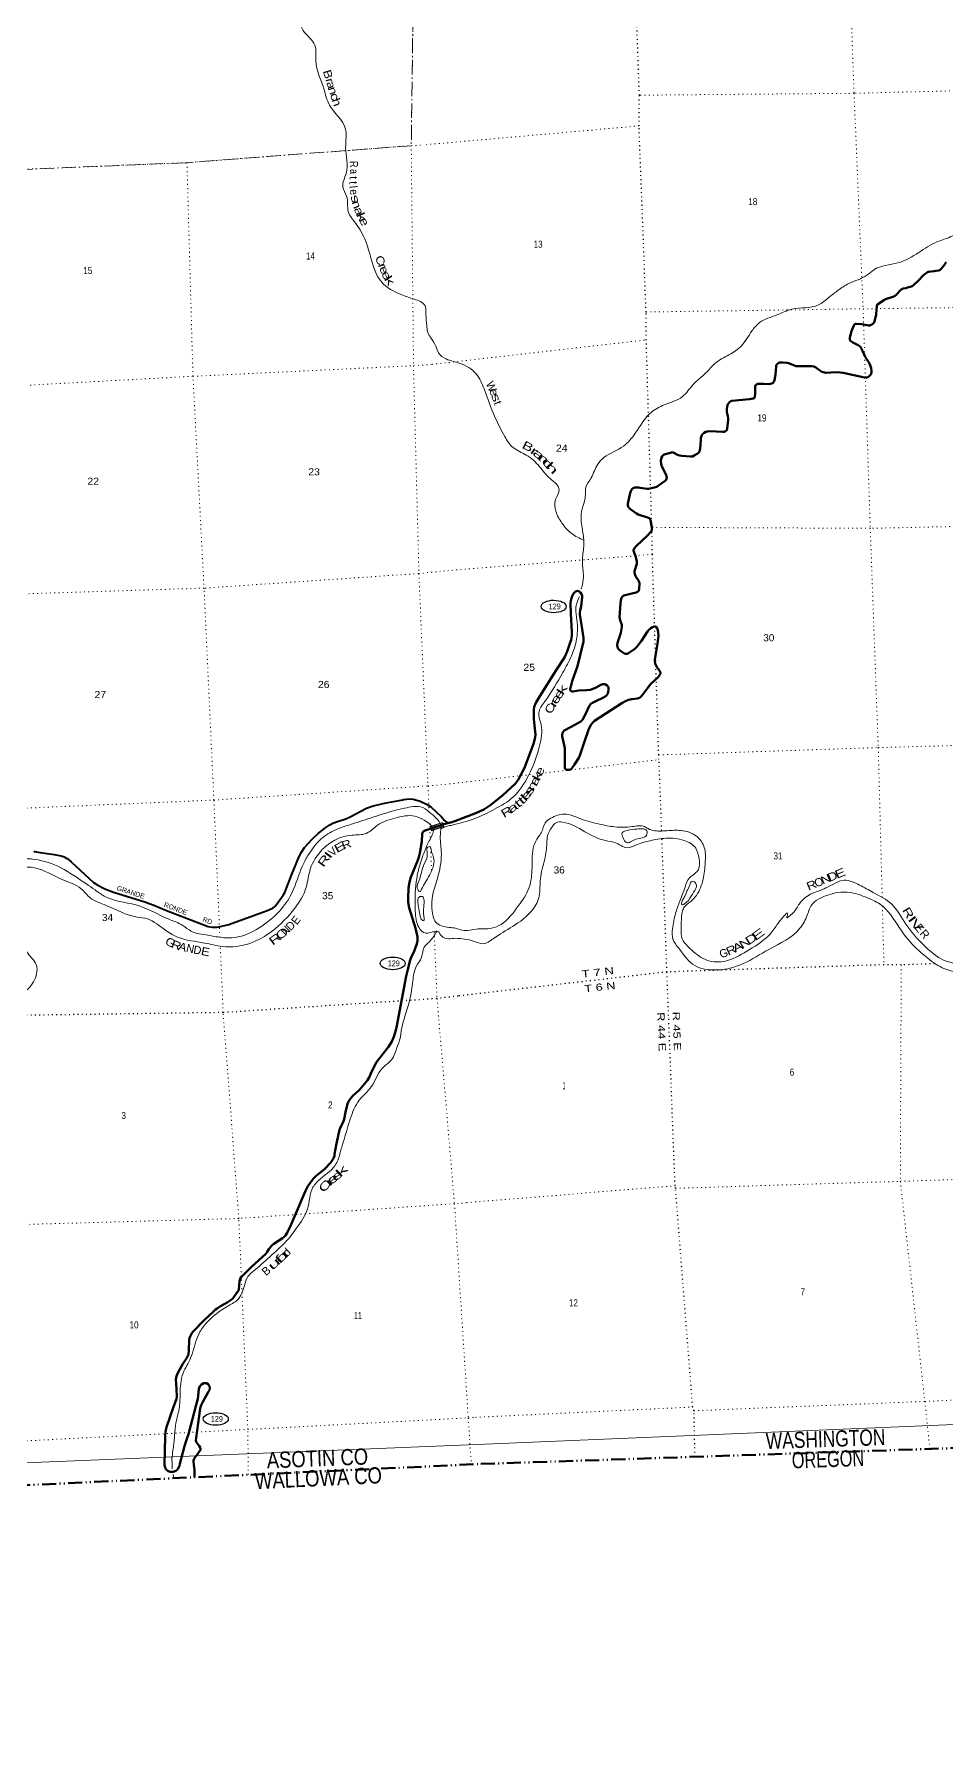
# Model space of a CAD drawing. Header units: feet. Extents: x 757852 to 1040949, y -536576 to -344549.
# Drawn here: x 943844 to 966332, y -536576 to -494683 of the extents above; entities that cross this region are included whole.
import ezdxf
from ezdxf.enums import TextEntityAlignment as Align

# ---------------------------------------------------------------- set-up
doc = ezdxf.new("R2010")
doc.units = ezdxf.units.FT
doc.header["$LTSCALE"] = 70
for name, pattern in [('DASH_DOUBLE_DOT', [9.2, 5, -1.2, 0.3, -1.2, 0.3, -1.2]), ('DOT_DASHED', [7.7, 5, -1.2, 0.3, -1.2]), ('DOTTED', [1.5, 0.3, -1.2])]:
    doc.linetypes.add(name, pattern=pattern)
for name, color, linetype, lineweight in [('10', 7, 'DASH_DOUBLE_DOT', 70), ('17', 7, 'Continuous', 25), ('23', 7, 'Continuous', 70), ('26', 7, 'Continuous', 40), ('39', 7, 'Continuous', 13), ('4', 7, 'Continuous', 13), ('44', 7, 'DOT_DASHED', 13), ('59', 7, 'Continuous', 13), ('6', 7, 'DOTTED', 25), ('7', 7, 'DOTTED', 13)]:
    doc.layers.add(name, color=color, linetype=linetype, lineweight=lineweight)
for name, color, linetype in [('12', 7, 'Continuous'), ('27', 7, 'Continuous'), ('41', 7, 'Continuous')]:
    doc.layers.add(name, color=color, linetype=linetype)

msp = doc.modelspace()

# ---------------------------------------------------------------- linework, layer by layer
at = {"layer": '10'}
msp.add_line((954858.3, -529962.75), (986612.86, -528899.24), dxfattribs=at)
msp.add_lwpolyline([(927663.78, -531640.9), (933749.5, -530945.82), (954858.3, -529962.75)], dxfattribs=at)
at = {"layer": '17'}
for centre in [(956658.23, -508807.22), (952689.42, -517613.09), (948326.98, -528852.05)]:
    msp.add_ellipse(centre, major_axis=(309.24, -1), ratio=0.500121, dxfattribs=at)
at = {"layer": '23'}
for points in [[(966332.49, -500315.07), (966316.46, -500339.87), (966288.42, -500383.8), (966214.41, -500474.06), (966185.26, -500501.78), (966172.87, -500509.8), (966154.52, -500516.82), (966083.22, -500529.49), (966040.94, -500538.24), (965903.09, -500555.49), (965875.5, -500562.31), (965839.05, -500581.28), (965788.98, -500621.6), (965645.81, -500777.02), (965532.2, -500878.11), (965495.61, -500902.57), (965447.65, -500921.86), (965383.51, -500939.37), (965342.19, -500950.62)], [(965342.19, -500950.62), (965278.56, -500965.62), (965245.4, -500976.19), (965235.44, -500979.67), (965216.25, -500992.23), (965198.38, -501010.84), (965123.38, -501105.93), (965107.64, -501120.59), (965088.69, -501133.72), (965068.29, -501146.85), (965047.88, -501157.79), (964999.46, -501178.39), (964865.3, -501218.69), (964840.66, -501227.96), (964813.55, -501240.57), (964651.39, -501345.23), (964640.45, -501353.98), (964632.63, -501363.5), (964625.88, -501393.36), (964612.46, -501597.04), (964609.48, -501624.19), (964604.38, -501648.99), (964557.08, -501797.65), (964548.63, -501813.46), (964536.6, -501828.4), (964505.26, -501851.01), (964469.54, -501869.24), (964450.96, -501872.53), (964433.23, -501872.12), (964257.69, -501841.96), (964122.97, -501832.49), (964099.28, -501835.71), (964084.71, -501843.73), (964071.59, -501855.4), (964058.14, -501872.84), (963998.71, -502013.36), (963958.07, -502175.33), (963958.62, -502217.87), (963964.45, -502236.83), (963980.48, -502254.34), (964008.18, -502279.13), (964036.41, -502297.12), (964165.62, -502362.27), (964218.27, -502395.32), (964235.59, -502419.16), (964251.62, -502452.71), (964274.95, -502503.76), (964341.31, -502652.09), (964440.51, -502797.25), (964465.18, -502857.48), (964484.13, -502926.03), (964491.25, -502992.25), (964492.88, -503025.22), (964484.13, -503067.52), (964475.38, -503085.02), (964449.14, -503115.65), (964427.28, -503136.08), (964402.5, -503152.12), (964371.88, -503159.41), (964354.39, -503159.41), (964320.3, -503156.64), (963795.01, -503046.04), (963716.63, -503034.7), (963623.95, -503029.78), (963363.55, -503040.65)], [(962751.58, -502877.35), (962637.93, -502878.65), (962450.94, -502806.72), (962414.87, -502798.4), (962305.54, -502785.27), (962261.65, -502785.06), (962232.65, -502788.19), (962212.24, -502796.94), (962178.71, -502820.28), (962155.39, -502843.62), (962145.18, -502862.58), (962140.69, -502885.53), (962125.31, -503082.77), (962101.45, -503222.86), (962087.27, -503262.72), (962067.93, -503289.96), (962035.85, -503307.46), (961999.41, -503317.67), (961966.89, -503321.01), (961828.85, -503315.1)], [(963363.55, -503040.65), (963336.16, -503037.62), (963304.09, -503030.32), (963272.02, -503020.11), (963243.97, -503004.57), (963118.96, -502915.09), (963073.6, -502889.92), (963016.92, -502880.08), (962904.61, -502875.6), (962751.58, -502877.35)], [(961828.85, -503315.1), (961731.85, -503310.94), (961691.1, -503316.95), (961659.03, -503330.08), (961637.16, -503347.58), (961625.69, -503374.77), (961629.91, -503499.08), (961626.96, -503541.58), (961615.29, -503636.39), (961603.42, -503664.59), (961589.06, -503675.77), (961570.1, -503680.15), (961489.96, -503690.53), (961054.12, -503733.46), (961023.46, -503744.32), (960991.39, -503766.2), (960962.23, -503805.59), (960945.45, -503841.53), (960933.08, -503881.44), (960928.71, -503928.11), (960926.78, -504000.75), (960935.99, -504046.26), (960954.94, -504110.44), (960960.27, -504160.2), (960957.75, -504204.44), (960937.04, -504421.94), (960924.33, -504456.13), (960895.18, -504480.93), (960864.57, -504496.98), (960823.41, -504502.08), (960672.29, -504491.83)], [(960672.29, -504491.83), (960527.86, -504482.03), (960446.2, -504488.22), (960409.76, -504498.43), (960372.67, -504519.43), (960335.41, -504548.03), (960307.72, -504581.57), (960291.68, -504618.04), (960283.18, -504660.98), (960275.68, -504853.94), (960273.97, -504874.41)], [(960273.97, -504874.41), (960272.73, -504889.34), (960270.18, -504913.05), (960263.98, -504953.52), (960253.42, -504980.88), (960239.93, -505003.84), (960221.35, -505026.1), (960198.03, -505045.06), (960122.58, -505086.26), (960077.39, -505103.76), (960048.97, -505110.32), (960025.64, -505111.35), (959815.73, -505094.28), (959770.03, -505085.92), (959739.94, -505077.52), (959714.41, -505065.84), (959637.15, -505022.08), (959602.17, -505007.49), (959583.24, -505003.87), (959562.67, -505004.65), (959417.69, -505047.72), (959389.73, -505058.93), (959368.93, -505070.21), (959349.64, -505085.92), (959333.94, -505106.68), (959312.08, -505148.98), (959305.18, -505171.25), (959302.57, -505202.19), (959307.71, -505287.55), (959316.12, -505330.24), (959330.39, -505371.87), (959431.08, -505561.15), (959442.95, -505601.55), (959445.87, -505634.37), (959445.14, -505646.04), (959441.49, -505660.63), (959429.1, -505682.51), (959421.09, -505692.72), (959407.85, -505704.46), (959329.23, -505761.7)], [(959329.23, -505761.7), (959214.05, -505845.54), (959198.8, -505855.36), (959173.65, -505864.48), (959031.16, -505900.58), (958996.9, -505904.23), (958962.65, -505902.77), (958793.92, -505879.07), (958757.7, -505875.12), (958660.54, -505873.96), (958638.67, -505876.88), (958617.65, -505885.91), (958594.21, -505906.05), (958575.99, -505930.12), (958559.23, -505965.13), (958545.32, -506000.78), (958486.43, -506275.78), (958486.72, -506298.06), (958490.36, -506319.94), (958497.65, -506341.82), (958507.12, -506358.59), (958518.79, -506377.56), (958529.72, -506390.68), (958557.31, -506413.88), (958703.24, -506517.31), (958745.1, -506537.64), (958998.75, -506617.87), (959017.7, -506626.62), (959032.38, -506640.61), (959041.02, -506659.44), (959044.67, -506678.4), (959079.68, -506860), (959081.76, -506913.93), (959068.02, -506946.05), (959047.61, -506973.77), (958980.55, -507045.24), (958690.28, -507318.68), (958644.55, -507380), (958633.25, -507397.87), (958627.42, -507421.94), (958627.42, -507431.42), (958632.65, -507453.12), (958685.43, -507589.83), (958708.69, -507695.08), (958712.36, -507733.45), (958710.88, -507755.61), (958704.32, -507779.68), (958658.76, -507912.05), (958653.1, -507938.2), (958651.47, -507963.83), (958657.3, -508002.48), (958664.59, -508031.65), (958679.36, -508061.76), (958748.05, -508169.13), (958766.47, -508205.34), (958770.64, -508224.56), (958772.1, -508242.79), (958768.03, -508369.88), (958761.17, -508401.06), (958757.16, -508413.08), (958748.78, -508425.85), (958729.1, -508448.46), (958712.7, -508458.3), (958695.02, -508464.71), (958584.69, -508490.35)], [(957469.69, -510868.84), (957274.56, -510883.69), (957132.84, -510904.57), (957104.44, -510903.38), (957082.57, -510890.25), (957067.99, -510869.83), (957068.76, -510848.54), (957118.13, -510648.13), (957242.15, -510282.59), (957389.93, -509671.35), (957393.08, -509580.37), (957347.88, -509259.27), (957305.05, -509001.78), (957302.98, -508999.84), (957300.51, -508958.25), (957308.53, -508906.47), (957336.4, -508801.99), (957363.2, -508579), (957357.37, -508533.78), (957347.16, -508506.07), (957320.92, -508465.22), (957289.9, -508436.23), (957268.44, -508425.84), (957243.66, -508424.38), (957217.42, -508428.76), (957195.66, -508437.43), (957151.82, -508476.89), (957118.64, -508532.38), (957094.97, -508605.25), (957080.39, -508665.06), (957074.87, -508720.56), (957077.9, -508987.43), (957107.01, -509432.07), (957102.99, -509529.31), (957086.95, -509628.5), (957058.69, -509722.77), (956990.74, -509917.32), (956921.77, -510062.65), (956721.78, -510376.57), (956320.42, -511022.54), (956221.04, -511187.82), (956180.22, -511281.18), (956165.54, -511365.04), (956169.01, -511585.73), (956205.38, -511889.61), (956206.46, -511963.84), (956200.63, -512036.77), (956157.68, -512198.35), (955934.88, -512786.05), (955850.77, -512964.49), (955780.8, -513081.18), (955705.55, -513181.27), (955408.17, -513462.38), (955107.31, -513702.58), (954938.2, -513813.43), (954847.1, -513860.84), (954755.03, -513900.11), (954218.8, -514107.36), (954126.22, -514134.59)], [(958584.69, -508490.35), (958452.21, -508521.14), (958390.9, -508539.62), (958366.11, -508552.02), (958349.45, -508566.79), (958331.13, -508593.59), (958320.92, -508621.3), (958311.82, -508660.32), (958302.86, -508730.97), (958284.42, -509074.85), (958287.03, -509110.32), (958295.78, -509143.87), (958336.82, -509259.75), (958339.51, -509310.16), (958313.36, -509455.26), (958231.56, -509704.95), (958224.35, -509757.96), (958228.72, -509800.26), (958240.39, -509836.73), (958269.53, -509878.29), (958386.16, -509957.8), (958416.77, -509972.39), (958439.43, -509978.9), (958470.71, -509975.3), (958501.32, -509960.72), (958661.9, -509854.91), (958711.24, -509804.64), (958825.61, -509654.63), (958968.34, -509426.96), (959001.34, -509386.01), (959034.86, -509359.75), (959053.1, -509344.44), (959097.55, -509315.99), (959136.65, -509302.8), (959164.61, -509302.86), (959187.14, -509313.13), (959208.34, -509349.54), (959222.92, -509387.47), (959238.26, -509459.93), (959243.32, -509527.5), (959236.77, -509595.32), (959215.1, -509723.68), (959148.55, -510127.41), (959150.04, -510166.39), (959161.7, -510215.98), (959204.62, -510302.15), (959265.94, -510390.29), (959281.97, -510416.55), (959293.87, -510449.66), (959294.73, -510459.94), (959292.18, -510469.06), (959270.31, -510499.69), (959231.01, -510548.15), (959056.05, -510712.68), (958850.84, -510990.65), (958799.82, -511043.39), (958770.67, -511063.81), (958723.32, -511075.29), (958586.99, -511094.44), (958505.35, -511110.49), (958428.09, -511142.58), (958340.15, -511192.7), (957666.84, -511627.11), (957622.68, -511666.97), (957585.5, -511718.75), (957548.33, -511780.74), (957517.96, -511850.98), (957417.41, -512139.44), (957306.61, -512480.44), (957280.83, -512538.52), (957171.89, -512707.84), (957117.56, -512785.04), (957086.94, -512817.13), (957043.87, -512836.65), (957000.93, -512840.46), (956968.86, -512834.63), (956945.54, -512815.67), (956935.84, -512786.12), (956936.45, -512567.3), (956931.62, -512306.51), (956871.41, -512009.47), (956869, -511970.38), (956874.83, -511932.45), (956890.87, -511897.44), (956918.74, -511867.35), (957090.07, -511773.2), (957330.43, -511644.58), (957355.17, -511623.95), (957369.74, -511600.62), (957433.26, -511482.5), (957541.72, -511249.97), (957573.83, -511209.69), (957629.44, -511174.73), (957730.64, -511129.27)], [(957868.95, -510724.96), (957818.74, -510741.47), (957705.23, -510806.81), (957607.37, -510850.87), (957560.67, -510861.91), (957469.69, -510868.84)], [(957730.64, -511129.27), (957856.66, -511072.65), (957940.46, -511023.72), (957963.79, -511001.84), (957979.82, -510982.87), (957998.31, -510931.33), (958013.35, -510848.68), (958006.06, -510799.08), (957980.44, -510759.31), (957936.09, -510729.07), (957904.02, -510720.32), (957868.95, -510724.96)], [(954041.87, -514152.81), (953951.65, -514177.62), (953492.45, -514331.83), (953457.99, -514348.05), (953442.39, -514360.83), (953430.86, -514374.97), (953423.21, -514393.21), (953418.3, -514417.62), (953408.84, -514604.46), (953354.89, -514895.14), (953332.32, -514989.17), (953308.65, -515063.22), (953138.95, -515486.29), (953107.52, -515610.56), (953081.93, -515747), (953066.79, -516000.22), (953070.57, -516103.56), (953097.4, -516241.81), (953253.75, -516747.75), (953297.19, -516954.8), (953302.55, -517062.87), (953278.07, -517152.01), (953206.19, -517333.01), (953150.64, -517440.84), (953109.88, -517560.99), (953067.65, -517728.93), (953018.39, -517925.18), (952782.26, -519194.9), (952750.31, -519316.32), (952713.35, -519423.13), (952664.08, -519542.28), (952584.41, -519673.11), (952428.84, -519871.08), (952376.68, -519932.57), (952336.45, -519982.61), (952284.29, -520061.98), (952230.42, -520162.81), (952161.28, -520307.62), (952113.9, -520409.14), (952064.63, -520495.42), (952006.18, -520575.76), (951863.37, -520737.19), (951707.96, -520883.01), (951653.02, -520933.98), (951628.38, -520966.85), (951595.53, -521022.31), (951572.37, -521078.27), (951527.54, -521286.41), (951494.94, -521459.86), (951469.81, -521527.08), (951410.77, -521636.52), (951376.31, -521720.87), (951301.93, -522058.39), (951257.82, -522317.47), (951250.33, -522359.02), (951235.24, -522403.75), (951212.66, -522451), (951152.04, -522530.92), (951007.16, -522690.41), (950804.28, -522855.94), (950730.22, -522925.51), (950659.39, -523015.43), (950598.83, -523108.34), (950536.32, -523224.3), (950254.6, -523897.15)], [(954126.22, -514134.59), (954100.23, -514138.34), (954079.2, -514142.55), (954041.87, -514152.81)], [(954126.22, -514134.59), (954100.23, -514138.34), (954079.2, -514142.55), (954041.87, -514152.81)], [(950254.6, -523897.15), (950180.96, -524073.02), (950096.77, -524246.43), (950074.3, -524284.35), (950045.56, -524323.38), (950010.66, -524358.3), (949971.44, -524391.2), (949758.15, -524528.8), (949727.35, -524555.51), (949699.25, -524583.22), (949639.07, -524660.27), (949597.97, -524727.15), (949561.06, -524777.36), (949458.6, -524872.41), (949217.54, -525093.43), (948975.05, -525330.54), (948950.31, -525357.66), (948927.73, -525394.64), (948917.46, -525417.23), (948909.42, -525461.19), (948898.17, -525654.11), (948892.83, -525671.95), (948866.14, -525717.14), (948781.91, -525828.64), (948745.01, -525879.42), (948706.01, -525912.29), (948604.53, -525977.24), (948604.53, -525977.24), (948443.34, -526073.12), (948359.06, -526125.93), (948318, -526154.69), (948267.11, -526197.61), (948044.1, -526418), (947760.63, -526704.18), (947740.15, -526733.46), (947716.5, -526768.9), (947691.86, -526816.14), (947677.49, -526857.23), (947671.64, -526896.3), (947662.8, -527157.32), (947650.8, -527261.9), (947640.54, -527298.88), (947617.2, -527343.43), (947514.19, -527495.44), (947393.4, -527712.24), (947358.26, -527792.91), (947348, -527833.99), (947345.08, -527878.38), (947360.96, -528100.44), (947366.38, -528310.83), (947352.1, -528382.46), (947284.6, -528552.34), (947113.8, -529057.69), (947088.3, -529168.19), (947075.55, -529281.63), (947058.43, -529990.17), (947074.96, -530052.52), (947106.49, -530100.8), (947150.92, -530136.74), (947204.69, -530153.52), (947247.4, -530157.28), (947280.25, -530153.17), (947342.29, -530128.65), (947382.9, -530097.71), (947415.49, -530041.86), (947430.11, -530005.27), (947440.58, -529956.75), (947559.59, -529519.4), (947608.64, -529367.06)], [(947608.64, -529367.06), (947653.64, -529227.32), (947842.79, -528502.73), (947883.65, -528352.9), (947909.31, -528113.34), (947923.84, -528065.09), (947936.16, -528042.5), (947975.51, -527998.72), (948012.12, -527976.76), (948034.7, -527966.49), (948071.65, -527966.49), (948094.93, -527970.48), (948137.35, -527997.3), (948169.7, -528042.06), (948180.46, -528091.8), (948170.19, -528139.04), (948149.66, -528176.02), (948092, -528285.44), (948006.68, -528426.81), (947973.11, -528494.42), (947956.69, -528533.45), (947942.33, -528593.51), (947839.58, -529321.09), (947838.13, -529385.41), (947842.75, -529411.61), (947846.86, -529422.91), (947860.01, -529444.71), (947914.67, -529515), (947939.24, -529559.51), (947951.44, -529589.92), (947952.58, -529600.59), (947947.45, -529618.05), (947924.36, -529650.4), (947888.83, -529692.39), (947800.94, -529817.8), (947791.43, -529834.77), (947784.76, -529855.82), (947781.17, -529869.69), (947777.71, -529898.83), (947786.83, -529986.75), (947799.03, -530104.65), (947803.37, -530291.31)]]:
    msp.add_lwpolyline(points, dxfattribs=at)
at = {"layer": '26'}
for points in [[(943840.21, -514841.25), (943856.99, -514850.85), (943994.78, -514877.48), (944339.78, -514922.87), (944518.65, -514956.38), (944584.73, -514981.4), (944662.48, -515023.54), (944761.56, -515110.2), (945311.94, -515618.24), (945415.23, -515683.13), (945592.63, -515771.88), (945807.55, -515853.38), (946573.84, -516092.19), (946641.58, -516116.07), (946705.81, -516141.7), (946796.08, -516179.62), (947111.17, -516306.75), (948136.63, -516698.96), (948244.05, -516721.68), (948359.12, -516716.88), (948547.87, -516678.15), (948646.8, -516649.72), (949621, -516300), (949739.98, -516239.58), (949783.13, -516208.4), (949821.48, -516157.47), (949986.9, -515930.17), (950029.17, -515860.36), (950196.77, -515438.23), (950379.3, -514979.55), (950437.6, -514867.62), (950511.91, -514754.9), (950708.99, -514536.33), (950852.33, -514404.71), (951044.11, -514260.8), (951140.01, -514196.04), (951211.44, -514155.9), (951329.4, -514109.69), (951531.47, -514045.72), (951643.44, -513996.97), (952045.71, -513785.18), (952185.23, -513730.73), (952483.73, -513657.31), (952941.24, -513575.28)], [(952941.24, -513575.28), (952957.17, -513572.42), (953107.43, -513555.72), (953194.5, -513560.43), (953287.99, -513582.02), (953369.51, -513608.4), (953535.15, -513690.57), (953626.02, -513752.31), (953888.37, -513998.28), (953970.06, -514090.13), (954003.61, -514119.29), (954032.37, -514134.88), (954064.72, -514145.67)]]:
    msp.add_lwpolyline(points, dxfattribs=at)
at = {"layer": '39'}
msp.add_line((947274.4, -530219.79), (947294.22, -530313.29), dxfattribs=at)
for points in [[(951687.31, -490677.2), (951227.39, -491068.34), (950941.3, -491363.88), (950940.48, -491594.41), (950916.77, -491863.74), (950722.64, -492272.67), (950743.91, -492630.8), (950595.56, -492898), (950441.31, -493169.39), (950436.17, -493325.89), (950331.98, -493463.43), (950337.26, -494016.49), (950484.05, -494597.22), (950768.71, -494961.19), (950794.74, -495343.22), (950991.34, -496038.66), (951130.47, -496439.23), (951519.95, -497006.39), (951528.92, -497485.17), (951540.85, -498122.21), (951458.74, -498451.49), (951552.46, -498685.1), (951594.49, -499064.63), (951779.37, -499358.41), (952023.36, -499798.95), (952143.8, -500180.05), (952410.4, -500801.15), (952900.37, -501112.63), (953215.32, -501225.1), (953487.62, -501387.01), (953508.52, -501604.84), (953530.97, -501872.74), (953552.43, -502044.45), (953591.13, -502125.43), (953632.62, -502180.63)], [(957337.99, -508383.68), (957391.45, -508057.57), (957365.77, -507719.26), (957395.89, -507371.03), (957402.11, -507202.24), (957358.47, -506866.55), (957342.95, -506473.71), (957438.32, -506099.18), (957454.35, -505865.83), (957582.66, -505632.69), (957745.5, -505296.02), (957894.32, -505134.43), (958379.73, -504849.04), (958671.5, -504530.08), (959025.91, -504050.44), (959343.85, -503851.01), (959835.4, -503627.63), (960095.95, -503333.81), (960420.59, -503037.82), (960633.43, -502813.85), (960980.93, -502599.37), (961288.03, -502376.22), (961546.1, -502010.23), (961733.45, -501803.18), (962160.02, -501614.12), (962530.09, -501473.13), (963190.07, -501366.47), (963442.4, -501183.31), (963668.91, -501007.05), (963935.82, -500839.45), (964381.86, -500633.67), (964553.74, -500501.4), (965147.35, -500330.76), (965659.83, -500074.56), (966106.01, -499814.59), (966436.58, -499690.99), (966638.99, -499571.74), (966806.38, -499483.78), (967225.9, -499439.46), (967501.78, -499299.65), (967681.4, -499159.1), (968073.51, -499133.77), (968568.3, -499062.81), (969174.54, -499142.61), (969730.65, -499105.7), (970193.26, -498799.01), (970530.54, -498462.45), (970826.53, -498032.96), (971185.98, -497699.66), (971495.63, -497434.28), (971703.7, -497130.19), (971728.92, -496814.24), (971809.72, -496540.56), (972035.06, -496388.42), (972331.31, -496432.57), (972764.13, -496531.3), (973234.37, -496574.51), (973969.45, -496668.06), (974286.63, -496562.98), (974695.59, -496211.95), (975082.11, -495791.43), (975390.03, -495650.54), (975505.68, -495676.19)], [(957399.79, -507171.07), (957102.75, -507009.68), (956863.27, -506750.87), (956710.87, -506459), (956704.87, -506168.2), (956790.58, -505920.44), (956753.22, -505825.37), (956560.56, -505645.25), (956312.1, -505358.65), (955983.4, -505070.75), (955656.22, -504885.16), (955454.44, -504615.03), (955218.07, -504155.42), (954942.83, -503440.23), (954747.62, -503069.54), (954349.73, -502810.08), (954009.14, -502701.2), (953821.59, -502553.02), (953751.71, -502386.81), (953632.62, -502180.63)], [(954131.62, -514209.13), (954717.5, -514035.03), (955197.6, -513811.66), (955666.08, -513500.76), (956037.13, -512980.42), (956310.55, -512244.62), (956350.89, -511727.47), (956290.61, -511432.48), (956439.29, -511150.47), (956885.76, -510432.9), (957096.26, -510024.37), (957212.42, -509671.22), (957230.04, -509134.76), (957203.05, -508864.57), (957291.78, -508559.41)], [(942222.58, -518722.99), (942530.13, -518663.31), (943153.2, -518541.71), (943567.14, -518350.44), (943858.19, -518020.67), (943885.48, -517608.92), (943749.48, -517436.76), (943638.01, -517277.86), (943400.08, -516802.2), (943183.23, -516229.66), (943155.06, -515843.68), (943261.76, -515529.68), (943532.74, -515264.68), (943857.91, -515254.56), (944535.94, -515540.15), (945009.34, -515771.97), (945231.34, -515995.58), (945624.95, -516181.77), (946385.46, -516470.8), (946641.89, -516510.93), (946872.92, -516638.05), (947383.4, -516962.92), (948049.06, -517110.59), (948491.79, -517197.04), (949166.49, -517119.92), (949723.38, -516809.95), (950274.5, -516251.61), (950553.88, -515741.81), (950658.13, -515285.57), (950962.29, -514797.05), (951258.67, -514573.36), (951680.77, -514449.98), (952036.99, -514404.83), (952318.01, -514203.66), (952740.54, -514030.16), (953233.2, -513978.76), (953467.43, -514079.71), (953691.49, -514305.25), (953589.94, -514591.04), (953473.58, -514853.23), (953333.83, -515266.48), (953269.97, -515601.2), (953244.51, -516327.6), (953333.21, -516721.72), (953504.59, -516868.72), (953814.9, -516833.01), (953890.42, -516934.89), (954071.39, -517003.43), (954242.15, -516993.9)], [(943630.74, -517686.99), (943417.59, -517617.46), (943272.19, -517465.63), (943106.9, -517320.44), (942891.62, -517054.54), (942860.63, -516899.15), (942951.58, -516659.8), (942991.66, -516464.13), (942947.18, -516134.78), (942937.84, -515836.41), (943026.22, -515579.1), (943256.55, -515235.19), (943504.19, -515059.11), (943865.44, -515045.87), (944504.82, -515252.48), (945138.25, -515653.71), (945349.77, -515799.47), (945577.66, -515954.74), (946351.9, -516169.18), (946736.3, -516317.58), (947154.44, -516517.04), (947513.05, -516676.26), (947720.43, -516818.14), (948131.36, -516915.6), (948464.69, -516973.38), (948963.88, -516937.81), (949531.37, -516645.55), (949953.27, -516259.6), (950219.42, -515840.41), (950457.27, -515223.67), (950597.53, -514954.72), (950726.12, -514762.3), (950842.35, -514624.39), (951181.83, -514365.28), (951443.59, -514254.91), (951817.51, -514133.04), (952330.62, -513964.74), (952716.7, -513846.49), (953145.76, -513752.97), (953376.66, -513747.79), (953597.27, -513887.83), (953872.96, -514206.83), (953864.12, -514428.17), (953887.14, -514842.37), (953813.32, -515435.97), (953690.06, -515862.74), (953651.93, -516184.64), (953688.37, -516450.09), (953751.17, -516594.46), (953888.6, -516684.4), (954082.74, -516724.46), (954235.31, -516741.16)], [(954235.31, -516741.16), (954452.33, -516799.21), (954747.96, -516767.11), (955128.19, -516746.2), (955361.46, -516649.99), (955792.66, -516187.82), (956048.46, -515755.67), (956125.05, -515243.31), (956172.79, -514707.84), (956275.89, -514499.63), (956352.34, -514390.67), (956453.86, -514136.36), (956584.65, -514033.58), (956926, -513931.7), (957326.94, -514046.55), (957784.57, -514177.55), (958167.83, -514244.84), (958592.67, -514238.47), (958899.41, -514238.11), (958985.32, -514287.38), (959149.53, -514340.01), (959492.26, -514336.43), (959843.27, -514340.58), (960220.04, -514510.45), (960382.24, -514795.96), (960393.7, -515128.73), (960343.62, -515537.84), (960176.84, -515934.86), (960039.55, -516082), (959870.43, -516236.25), (959826.44, -516356.15), (959803.71, -516686.07), (959812.82, -516950.68), (960100.15, -517318.25), (960509.38, -517557.26), (960941.88, -517540.59), (961487.91, -517269.21), (961994.1, -516888.79), (962183.81, -516633.5), (962355.07, -516424.99), (962419.29, -516368.62), (962412.18, -516453.16), (962401.2, -516483.63), (962546.01, -516380.38), (962642.21, -516262.72), (962716.17, -516139.8), (962992.82, -515905.64), (963372.49, -515752.28), (963823.09, -515562.41), (964200.07, -515680.08), (964533.12, -515861.46), (964998.27, -516152.76), (965339.95, -516642.93), (965776.58, -517153.95), (966287.04, -517538.05), (966999.55, -517676.46), (967572.79, -517787.48), (968178.48, -517851.25), (968595.58, -517911.37), (968828.02, -517965.71), (969261.42, -517975.1), (969829.27, -517929.76), (970286.77, -517765.74), (970886.4, -517303.88), (971471.8, -516545.48), (971911.22, -515914.44), (972229.3, -515660.82), (972574.24, -515604.97), (972875.95, -515691.08), (973179.86, -515957.74), (973282.82, -516094.74), (973350.49, -516255.01), (973506.54, -516653.12), (973493.69, -517036.89), (973323.04, -517438.05), (973216.27, -517772.82), (973214.81, -518079.93), (973307.82, -518393.88), (973649.58, -518595.04), (974400.29, -518736.17), (975135.38, -519122.69), (975161.55, -519242.22), (975235.44, -519291.9), (975379.96, -519704.45), (975412.34, -519946.19), (975448.52, -520356.4), (975531.04, -520540.25), (975721.28, -520708.41), (975833.91, -520718.64), (975826.53, -520562.34), (975756.37, -520329.91)], [(953876.3, -514290.07), (953985.38, -514244.5), (954086.42, -514212.79), (954131.86, -514209.11)], [(954242.15, -516993.9), (954684.08, -517066.31), (954918.8, -517128.6), (955167.13, -517003.78), (955641.97, -516702.69), (956140.91, -516286.4), (956299.68, -515947.86), (956331.25, -515525.32), (956436.92, -515042.07), (956491.48, -514646.86), (956507.16, -514461.69), (956604.88, -514271.73), (956716.69, -514141.5), (956872.62, -514128.18), (957428.1, -514364.24), (957940.9, -514583.68), (958161.05, -514630.41), (958320.02, -514705.3), (958478.36, -514762.15), (958678.56, -514695.16), (959035.72, -514586.72), (959424.58, -514525.37), (959875.58, -514580.33), (960160.92, -514773.36), (960241.99, -515031.52), (960225.2, -515301.02), (960142.19, -515394.15), (960067.88, -515448.85), (960013.33, -515494.85), (959899.17, -515731.53), (959768.72, -516077.14), (959664.64, -516373.68), (959587.77, -516761.62), (959598.54, -517016.15), (959740.51, -517238.12), (960138.27, -517668.18), (960636.32, -517774.89), (960954.92, -517744.86), (961329.49, -517617.77), (961965.09, -517269.09), (962731.07, -516747.41), (962910.35, -516422.22), (963046.88, -516136.62), (963236.79, -516003.74), (963661.15, -515866.93), (963967.82, -515864.57), (964387.27, -515992.85), (964748.7, -516183.3), (964969.33, -516418.66), (965397.26, -517026.32), (965840.87, -517448.81), (966237.17, -517720.36), (966811.79, -517871.48), (967459.25, -517984), (968128.41, -518085.75), (968938.09, -518134.58), (969572.79, -518109.05), (970302.3, -517983.97), (970827.96, -517703.24), (971313.86, -517140.88), (971811.15, -516501.86), (972248.29, -516037.48), (972465.06, -515869.58), (972586.46, -515843.39), (972793.07, -515904.62), (973127.02, -516228.47), (973353.31, -516744.62), (973205.58, -517287.49), (973111.59, -517527.5), (973056.76, -517507.28), (973026.71, -517682.91), (972977.74, -518182.3), (973163.22, -518503.15), (973567.74, -518780.45), (974012.12, -518933.97), (974341.58, -519011.11), (974855.01, -519132.19), (974981.17, -519302.52), (974974.95, -519471.32), (974988.49, -519573.21), (975151.38, -519995.18), (975259.72, -520288.54), (975256.89, -520322.75), (975238.45, -520369.54), (975381.46, -520621.58), (975617.21, -520830.35), (975826.79, -520919.58), (976024.64, -520842.63), (976045.71, -520755.61), (976035.9, -520703.76), (976076.99, -520557.87)], [(958651.09, -514304.73), (958410.15, -514353.03), (958349.24, -514389.22), (958369.61, -514514.96), (958449.78, -514630.66), (958687.61, -514550.35), (958948.71, -514447.17), (958957.07, -514340.52), (958774.97, -514292.5), (958651.09, -514304.73)], [(953399.02, -515779.14), (953594.27, -515434.77), (953706.43, -515038.41), (953664.02, -514903.43), (953637.3, -514820.07), (953610.51, -514734.72), (953558.51, -514742.35), (953541.83, -514915.25), (953457.59, -515176.44), (953335.65, -515581.12), (953314.64, -515808.27), (953357.86, -515841.01), (953400.07, -515777.55)], [(959944.47, -515824.32), (960013.6, -515677.48), (960066.71, -515589.38), (960149.92, -515618.67), (960177.19, -515712.07), (960079.47, -515902.03), (959926.3, -516111.93), (959819.82, -516163.71), (959822.99, -516081.32), (959879.69, -515981.05), (959944.47, -515824.32)], [(953447.84, -516274.66), (953461.24, -516062.29), (953419.96, -515963.35), (953338.04, -515977.92), (953309.94, -516107.08), (953331.08, -516268.78), (953366.9, -516450.07), (953409.87, -516538.93), (953456.72, -516559.53), (953457.29, -516449.26), (953452.21, -516351.21), (953447.75, -516273.17)], [(953774.67, -516821.21), (953593.54, -517078.43), (953467.21, -517214.65), (953400.59, -517461.26), (953271.12, -517689.79), (953186.01, -518051.23), (953109.86, -518506.6), (952990.05, -518915.22), (952914.6, -519200.19), (952859.96, -519508.57), (952773.09, -519749.8), (952710.11, -519920.13), (952423.89, -520211.66), (952162.45, -520652.75), (951826.86, -521036.01), (951709.5, -521266.16), (951546.35, -521766.33), (951395.62, -522278.14), (951297.77, -522553.79), (950919.34, -522916.34), (950723.32, -523136.91), (950587.45, -523674.32), (950320.74, -524139.62), (950065.76, -524466.26), (949656.09, -524851.42), (949262.93, -525201.61), (949119.09, -525340.72), (949035.22, -525562.67), (948864.98, -525911.57), (948605.29, -526077.15), (948128.76, -526450.77), (947937.63, -526699.25), (947762.22, -527192.36), (947704.68, -527350.67), (947522.49, -527720.04), (947447.55, -528243.88), (947424.41, -528595.37), (947331.14, -529017.2), (947306.68, -529326.64), (947263.53, -529680.77), (947248.39, -529794.63)], [(947248.56, -529793.34), (947244.44, -529815.72), (947247.9, -529910.14), (947251.93, -530086.38)], [(947248.39, -529794.63), (947247.9, -529794.29), (947247.63, -529794.11)]]:
    msp.add_spline(points, degree=3, dxfattribs=at)
at = {"layer": '4'}
for points in [[(1039242.56, -525836.22), (1018370.82, -526769.91), (986566.33, -528148.83), (954759.98, -529484.01), (922951.82, -530775.43), (891141.91, -532023.1), (859330.32, -533227.02), (827517.11, -534387.17), (795702.32, -535503.56), (763886.04, -536576.2), (757851.71, -353854.74), (789416.66, -352790.58), (820980.12, -351683.01), (852542.04, -350532.02), (884102.33, -349337.62), (915660.96, -348099.8), (947217.84, -346818.58), (978772.94, -345493.96), (1000559.5, -344549.37)], [(1039242.56, -525836.22), (1018370.82, -526769.91), (986566.33, -528148.83), (954759.98, -529484.01), (922951.82, -530775.43), (891141.91, -532023.1), (859330.32, -533227.02), (827517.11, -534387.17), (795702.32, -535503.56), (763886.04, -536576.2), (757851.71, -353854.74)]]:
    msp.add_lwpolyline(points, dxfattribs=at)
at = {"layer": '44'}
msp.add_lwpolyline([(953216.06, -492091.32), (953146.91, -497438.85), (947571.18, -497860.23), (931486.81, -498525.19), (926601.63, -498120.51), (926851.88, -503841.46), (921883.38, -504005.21)], dxfattribs=at)
at = {"layer": '59'}
for p, q in [((953914.31, -514134.15), (953608.34, -514237)), ((953608.34, -514237), (953642.45, -514338.5)), ((953948.42, -514235.65), (953642.45, -514338.5)), ((953780.6, -514236.68), (953780.72, -514237.05)), ((953914.31, -514134.15), (953948.42, -514235.65))]:
    msp.add_line(p, q, dxfattribs=at)
msp.add_lwpolyline([(953618.47, -514242.03), (953909.27, -514144.28), (953938.29, -514230.62), (953647.48, -514328.37)], close=True, dxfattribs=at)
at = {"layer": '59', "linetype": 'DOTTED', "lineweight": 100}
msp.add_arc((948254.13, -497796.05), 17342.87, 288.05143, 289.10842, dxfattribs=at)
at = {"layer": '6'}
for points in [[(959321.32, -514340.02), (959255.58, -512586.34), (959247.57, -512470.21), (959091.22, -507520.29), (959078.39, -506856.42), (958941.22, -502230.98), (958937.58, -501542.71), (958763.47, -496950.64), (958771.5, -496193.74), (958605.26, -491539.19), (958610.53, -490818.5), (958442.44, -485586), (958306.04, -483613.96)], [(960144.01, -529785.72), (960117.27, -528649.04), (960086.06, -528557.78), (959661.71, -523161.36), (959651.49, -523097.48), (959451.91, -517823.9), (959328.74, -514537.92)], [(966051.4, -517623.6), (965228.26, -517650.2), (964801.08, -517646.61), (959451.91, -517823.9), (954303.07, -518418)], [(954303.07, -518418), (953772.14, -518481.99), (948508.68, -518826.11), (943148.38, -518900.65), (941906.21, -518952.87)]]:
    msp.add_lwpolyline(points, dxfattribs=at)
at = {"layer": '7'}
for p, q in [((958763.47, -496950.64), (953434.83, -497421.74)), ((953659.65, -502834.59), (958941.22, -502230.98)), ((959091.22, -507520.29), (953870.37, -507938.33)), ((956454.98, -512910.86), (959255.58, -512586.34)), ((954087.02, -513185.25), (956094.38, -512952.65)), ((953599.12, -514168.47), (953614.89, -514540.08)), ((953624.56, -514767.74), (953648.7, -515336.48)), ((964763.07, -516195.27), (964801.08, -517646.61)), ((954513.58, -523516.35), (959651.49, -523097.48)), ((954732.25, -528812.28), (960086.06, -528557.78))]:
    msp.add_line(p, q, dxfattribs=at)
for points in [[(963639.45, -483391.88), (963762.4, -485433.79), (963873.23, -490866.92), (964065, -496146.78), (964288.13, -501463.72), (964464.15, -506868.55), (964660.76, -512288.74), (964757.54, -515984.05)], [(953216.06, -492091.32), (953146.66, -497430.84), (953202.54, -502869.14), (953335.01, -507994.36), (953559.5, -513234.98), (953586.8, -513878.27)], [(985174.75, -495534.09), (980249.93, -495704.58), (974830.6, -495882.24), (969367.63, -496015.22), (964065, -496146.78), (958771.5, -496193.74)], [(926601.63, -498120.51), (931486.81, -498525.19), (936838.6, -498301.04), (942331.36, -498073.13), (947607.16, -497858.43), (953146.91, -497438.85), (953434.83, -497421.74)], [(948427.6, -516966.38), (948280.12, -513583.61), (948038.5, -508373.59), (947763.58, -503126.52), (947616.61, -497857.71)], [(958937.58, -501542.71), (964288.13, -501463.72), (969640.96, -501392.67), (975063.88, -501319.25), (980271.62, -501227.03), (985403.84, -500903.28)], [(926835.59, -503453.57), (931962.3, -503682.18), (937083.99, -503430.66), (942492.29, -503412.76), (947763.64, -503128.52), (953208.5, -502866.95), (953659.65, -502834.59)], [(985633.8, -506292.73), (980740.24, -506511.56), (975323.39, -506644.99), (969897.98, -506762.65), (964462.5, -506878.64), (959078.39, -506856.42)], [(953870.37, -507938.33), (953326.98, -507994.61), (948037.94, -508355.57), (942752.84, -508521.97), (937293.12, -508693.81), (932165.59, -508951.53), (927073.76, -509194.1)], [(959247.57, -512470.21), (964660.76, -512288.74), (970187.4, -512141.56), (975585.05, -511974.67), (980963.08, -511820.48), (985863.18, -511669.02)], [(922304.01, -514544.26), (927273.66, -514355.31), (932390.58, -514144.03), (937505.37, -514057.08), (942824.34, -513817.47), (948280.12, -513583.61), (953559.5, -513234.98), (954087.02, -513185.25)], [(953712.64, -516842.89), (953782.11, -518479.67), (954211.97, -523541.53), (954552.31, -528824.65), (954627.8, -529973.48)], [(949128.73, -530229.58), (949116.3, -529112), (948894.88, -523905.36), (948508.68, -518826.11), (948437.32, -517189.22)], [(965228.26, -517650.2), (965205.55, -522989.51), (965809.51, -528419.98), (965932.96, -529591.84)], [(959661.71, -523161.36), (965205.55, -522989.51), (971099.43, -522793.76), (976277.27, -522590.17), (981610.49, -522415.42), (986315.84, -522278.04)], [(954513.58, -523516.35), (954211.97, -523541.53), (948894.88, -523905.36), (943414.52, -524059.8), (938163.36, -524347.42), (932880.53, -524650.06), (927731.99, -524942.5)], [(960117.27, -528649.04), (965809.51, -528419.98), (971627.23, -528166.6), (976658.4, -527953.93), (981832.1, -527746.46), (986540.02, -527532.24)], [(927998.19, -530103.65), (932992.67, -529767.89), (938203.87, -529615.81), (943663.97, -529391.85), (949116.3, -529112), (954552.31, -528824.65), (954732.25, -528812.28)]]:
    msp.add_lwpolyline(points, dxfattribs=at)

# ---------------------------------------------------------------- texts
at = {"layer": '10'}
for s, width, p in [('WASHINGTON', 0.8, (961896.75, -529595.66)), ('OREGON', 0.75, (962536.26, -530072.13))]:
    msp.add_text(s, height=400, rotation=1.937, dxfattribs=dict(at, width=width)).set_placement(p)
at = {"layer": '12', "width": 0.85}
for s, rotation, p in [('ASOTIN CO', 2.262, (949591.55, -530072.99)), ('WALLOWA CO', 2.762, (949302.77, -530585.72))]:
    msp.add_text(s, height=400, rotation=rotation, dxfattribs=at).set_placement(p)
at = {"layer": '17', "width": 0.8}
for p in [(956684.28, -508875.53), (952715.47, -517681.4), (948353.03, -528920.36)]:
    msp.add_text('129', height=140, dxfattribs=at).set_placement(p, align=Align.CENTER)
at = {"layer": '27'}
for s, rotation, p in [('GRANDE', 342.225, (945875.5, -515805.54)), ('RONDE', 339.179, (947034.35, -516210.08)), ('RD', 339.679, (947990.02, -516574.79))]:
    msp.add_text(s, height=120, rotation=rotation, dxfattribs=at).set_placement(p)
at = {"layer": '41'}
for s, rotation, width, p in [('B', 286.429, 1.25, (950997.23, -495705.05)), ('r', 286.429, 1.25, (951042.54, -495858.73)), ('a', 286.429, 1.2, (951074.93, -495969.45)), ('n', 288.332, 1.25, (951120.9, -496111.75)), ('c', 289.978, 1.35, (951168.84, -496262.3)), ('h', 289.978, 1.3, (951216.21, -496399.16)), ('R', 271.073, 0.85, (951632.91, -497898.68)), ('a', 270.637, 0.8, (951640.85, -498076.6)), ('e', 280.133, 0.95, (951635.77, -498600.34)), ('s', 291.338, 1.45, (951674.7, -498783.33)), ('n', 289.943, 1.3, (951706.15, -498923.73)), ('a', 293.121, 1.4, (951767.91, -499091.83)), ('k', 294.565, 1.5, (951832.43, -499233.87)), ('e', 294.94, 1.35, (951900.02, -499358.27)), ('C', 293.865, 1.2, (952291.09, -500306.48)), ('r', 293.865, 1.45, (952345.56, -500438.91)), ('e', 292.369, 1.25, (952386.42, -500541.58)), ('e', 296.201, 1.35, (952446.81, -500679.21)), ('k', 302.102, 1.75, (952527.25, -500818.43)), ('e', 290.955, 1.2, (955094.51, -503556.69)), ('s', 290.955, 1.45, (955145.18, -503691.79)), ('t', 290.338, 1.1, (955189.13, -503817.27)), ('B', 332.291, 1.5, (955975.22, -504946.97)), ('r', 324.113, 1.85, (956125.3, -505054.14)), ('a', 318.744, 2, (956227.28, -505135.78)), ('n', 318.744, 2, (956336.14, -505233.97)), ('c', 313.247, 2.2, (956440.09, -505347.99)), ('h', 314.247, 2.1, (956545.74, -505461.71)), ('e', 57.896, 1.55, (956793.14, -511143.85)), ('e', 57.896, 1.55, (956870.23, -511025.25)), ('k', 57.896, 1.75, (956947.56, -510910.61)), ('C', 62.026, 1.3, (956655.41, -511369.59)), ('r', 57.896, 1.75, (956731.21, -511251.18)), ('e', 64.363, 1.35, (956406.29, -512908.79)), ('n', 58.202, 1.65, (956210.21, -513287.23)), ('a', 61.725, 1.55, (956282.11, -513154.85)), ('k', 64.363, 1.55, (956343.72, -513029.14)), ('t', 39.025, 1.75, (955836.95, -513747.07)), ('t', 41.025, 1.85, (955933.43, -513665.5)), ('l', 43.674, 1.8, (955997.83, -513598.02)), ('e', 48.859, 1.9, (956062.03, -513514.73)), ('s', 53.933, 1.95, (956139.62, -513405.92)), ('R', 30.913, 1.45, (955550.86, -513956.4)), ('a', 34.206, 1.7, (955700.57, -513851.4)), ('I', 53.963, 1.95, (951180.83, -514996.16)), ('E', 29.517, 1.6, (951434.58, -514824.86)), ('R', 19.295, 1.2, (951581.07, -514770.79)), ('R', 54.302, 1.6, (951070.58, -515134.33)), ('E', 22.327, 1.45, (963759.21, -515479.48)), ('R', 22.159, 1.25, (963052.48, -515773.37)), ('O', 21.831, 1.05, (963232.08, -515701.27)), ('N', 23.367, 1.25, (963404.17, -515626.77)), ('D', 22.327, 1.25, (963571.32, -515557.94)), ('R', 300.297, 1.45, (965313.56, -516416.14)), ('I', 305.785, 1.95, (965418.46, -516580.84)), ('V', 309.336, 1.7, (965536.76, -516736.02)), ('R', 36.433, 1.6, (949851.42, -517088.32)), ('O', 39.796, 1.5, (950020.84, -516953.02)), ('D', 32.644, 1.5, (961579.53, -517092.52)), ('E', 36.084, 1.8, (961756.3, -516976.27)), ('G', 331.535, 1.2, (947165.04, -517184.54)), ('R', 339.051, 1.25, (947319.68, -517257.42)), ('A', 344.079, 1.1, (947482.85, -517303.25)), ('E', 348.509, 1.2, (948053.57, -517420.13)), ('R', 24.485, 1.3, (961077.18, -517373.42)), ('A', 27.271, 1.4, (961239.42, -517297.45)), ('N', 30.728, 1.4, (961420.14, -517193.22)), ('e', 39.857, 1.85, (951271.24, -523007.11)), ('e', 38.904, 1.8, (951375.4, -522923.01)), ('k', 43.271, 2.2, (951495.96, -522807.15)), ('C', 48.69, 1.65, (951089.58, -523167.44)), ('r', 43.504, 2.2, (951200.2, -523063.38)), ('u', 41.737, 2.05, (949830.44, -525097.91)), ('f', 42.566, 2.2, (949952.82, -524989.84)), ('o', 42.566, 1.95, (950013.83, -524930.19)), ('r', 42.566, 2.15, (950110.59, -524841.32))]:
    msp.add_text(s, height=200, rotation=rotation, dxfattribs=dict(at, width=width)).set_placement(p, align=Align.CENTER)
for s, rotation, p in [('t', 272.653, (951617.42, -498357.76)), ('l', 275.9, (951616.36, -498467.27)), ('t', 272.669, (951624.64, -498233.32)), ('W', 293.74, (955031.53, -503420.53)), ('V', 43.445, (951274.18, -514924.44)), ('E', 51.655, (950380.54, -516606.75)), ('N', 44.769, (950112.97, -516875.08)), ('D', 45.125, (950240.34, -516753.71)), ('E', 309.336, (965598.89, -516804.1)), ('R', 310.963, (965732.14, -516957.81)), ('N', 348.107, (947678.63, -517343.58)), ('D', 349.16, (947857.37, -517381.89)), ('G', 17.093, (960878.17, -517455.56)), ('d', 43.901, (950142.08, -524807.14)), ('B', 41.647, (949634.41, -525272.71))]:
    msp.add_text(s, height=200, rotation=rotation, dxfattribs=at).set_placement(p, align=Align.CENTER)
at = {"layer": '6'}
for s, rotation, width, p in [('T 7 N', 6.582, 1.4, (957357.42, -517964.16)), ('T 6 N', 6.582, 1.35, (957423.6, -518328.1)), ('R 44 E', 272.167, 1.35, (959214.39, -518819.38)), ('R 45 E', 272.167, 1.35, (959589.16, -518806.28))]:
    msp.add_text(s, height=175, rotation=rotation, dxfattribs=dict(at, width=width)).set_placement(p)
at = {"layer": '7'}
for s, width, p in [('18', 0.85, (961457.8, -498905.86)), ('13', 0.85, (956163.26, -499955.79)), ('14', 0.85, (950548.96, -500248.51)), ('15', 0.85, (945060.85, -500606.35)), ('19', 0.85, (961683.11, -504243.35)), ('24', 1.1, (956714.43, -504988.84)), ('22', 1.1, (945161.03, -505803.59)), ('23', 1.1, (950608.6, -505572.91)), ('30', 1.05, (961826.78, -509665.63)), ('25', 1.1, (955912.07, -510396.16)), ('26', 1.1, (950844.89, -510819.26)), ('27', 1.1, (945336.45, -511068.62)), ('36', 1.05, (956657.41, -515394.54)), ('31', 0.85, (962079.08, -515047.51)), ('35', 1.05, (950950.64, -516029.75)), ('34', 1.05, (945521.75, -516568.14)), ('6', 0.85, (962478.48, -520384.29)), ('1', 0.4, (956880.87, -520716.79)), ('2', 0.85, (951095.95, -521192.71)), ('3', 0.85, (946001.38, -521452.2)), ('7', 0.85, (962744.48, -525804.32)), ('12', 0.85, (957035.04, -526073.7)), ('10', 0.85, (946201.82, -526618.55)), ('11', 0.65, (951730.25, -526389.74))]:
    msp.add_text(s, height=175, dxfattribs=dict(at, width=width)).set_placement(p)

doc.saveas('drawing.dxf')
